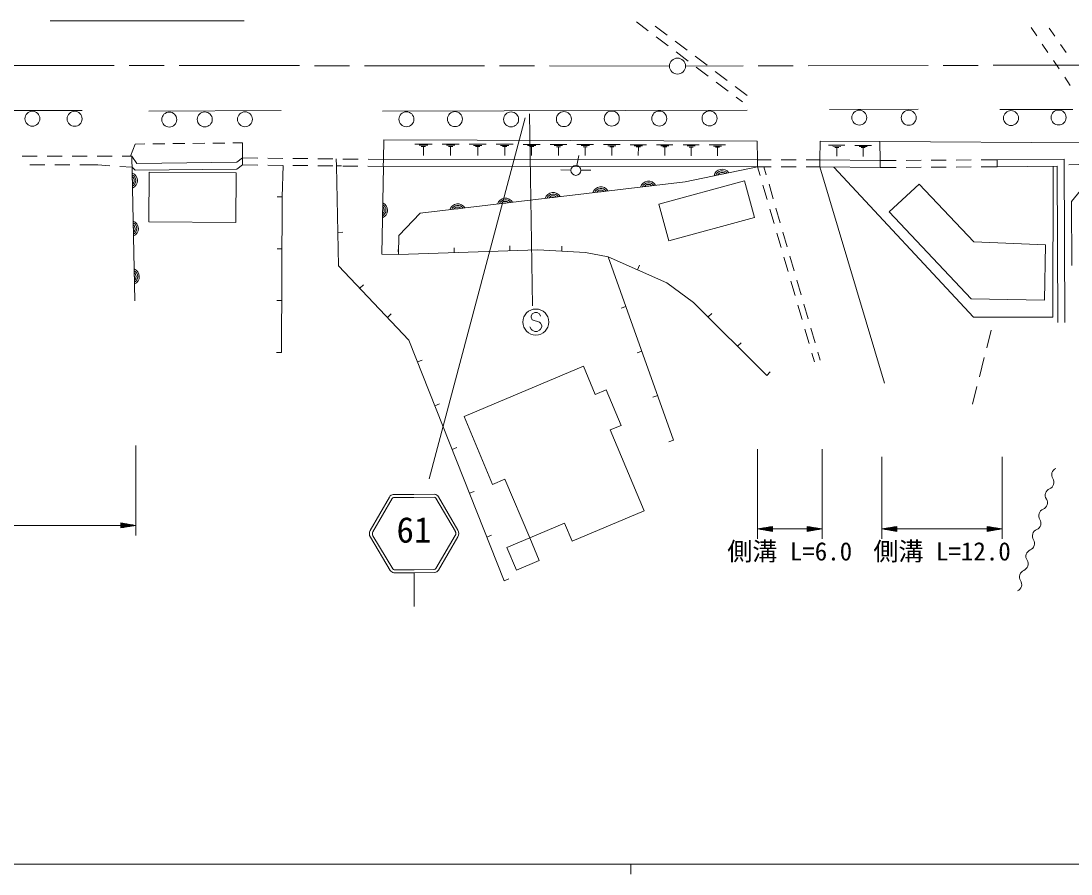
# Model space of a CAD drawing. Units: millimetres, scale not verified. Extents: x 40000 to 680000, y 20000 to 380000.
# Drawn here: x 207048 to 312010, y 204000 to 289319 of the extents above; entities that cross this region are included whole.
import ezdxf
from ezdxf.enums import TextEntityAlignment as Align

# ---------------------------------------------------------------- set-up
doc = ezdxf.new("R2010")
doc.units = ezdxf.units.MM
doc.header["$LTSCALE"] = 1000
doc.linetypes.add('CHAIN', pattern=[18.5, 12, -1.5, 3.5, -1.5])
for name, color, linetype, lineweight in [('M-BGD', 7, 'Continuous', 13), ('M-BMK', 2, 'CHAIN', 13), ('M-BMK-SRVR', 3, 'Continuous', 13), ('M-STR-HTXT', 7, 'Continuous', 13), ('M-STR-STRC', 7, 'Continuous', 13), ('M-STR-STRD', 7, 'Continuous', 13), ('M-TTL-BAND', 7, 'Continuous', 13)]:
    doc.layers.add(name, color=color, linetype=linetype, lineweight=lineweight)
doc.styles.add('ＭＳ ゴシック', font='')
doc.styles.get('ＭＳ ゴシック').set_extended_font_data('MS Gothic')

msp = doc.modelspace()

# ---------------------------------------------------------------- linework, layer by layer
at = {"layer": 'M-BGD'}
for p, q in [((268562, 289237), (269758, 288331)), ((270450, 288808), (271646, 287903)), ((308582, 287839), (308023, 288668)), ((270556, 287728), (271752, 286823)), ((309817, 288612), (310391, 287794)), ((272443, 287299), (273639, 286394)), ((309701, 286180), (309142, 287009)), ((310966, 286975), (311540, 286157)), ((272549, 286219), (273745, 285314)), ((274437, 285791), (275633, 284886)), ((274543, 284711), (275739, 283806)), ((310819, 284522), (310260, 285351)), ((276430, 284282), (277626, 283377)), ((311937, 282864), (311378, 283693)), ((276536, 283202), (277732, 282297)), ((278424, 282774), (279639, 281854)), ((278530, 281694), (279158, 281218)), ((226216, 277096), (227416, 277108)), ((228216, 277117), (229186, 277127)), ((229186, 277127), (229198, 275627)), ((218010, 275809), (218447, 277015)), ((218447, 277015), (219417, 277025)), ((220217, 277033), (221417, 277046)), ((222216, 277054), (223416, 277067)), ((224216, 277075), (225416, 277088)), ((246417, 277013), (248136, 277008)), ((246846, 276897), (247706, 276895)), ((247061, 276782), (247490, 276781)), ((247276, 276781), (247273, 275864)), ((249141, 277005), (250850, 277000)), ((249568, 276890), (250422, 276887)), ((249781, 276775), (250208, 276774)), ((249995, 276774), (249992, 275863)), ((251855, 276997), (253555, 276992)), ((252280, 276882), (253129, 276879)), ((252492, 276768), (252917, 276767)), ((252704, 276767), (252701, 275861)), ((254560, 276988), (256250, 276983)), ((254982, 276875), (255827, 276872)), ((255193, 276761), (255615, 276760)), ((255404, 276761), (255401, 275859)), ((257255, 276980), (258935, 276975)), ((257674, 276867), (258515, 276864)), ((257884, 276754), (258304, 276753)), ((258094, 276754), (258092, 275857)), ((259940, 276972), (261611, 276967)), ((260357, 276860), (261193, 276857)), ((260566, 276747), (260984, 276746)), ((260775, 276747), (260772, 275856)), ((262616, 276964), (264277, 276959)), ((263031, 276852), (263862, 276850)), ((263238, 276741), (263654, 276739)), ((263446, 276740), (263443, 275854)), ((265282, 276956), (266934, 276951)), ((265695, 276845), (266521, 276842)), ((265901, 276734), (266314, 276733)), ((266107, 276733), (266105, 275852)), ((267939, 276948), (269581, 276943)), ((268349, 276837), (269170, 276835)), ((268554, 276727), (268965, 276726)), ((268759, 276726), (268757, 275850)), ((270586, 276940), (272219, 276935)), ((270994, 276830), (271811, 276827)), ((271198, 276720), (271606, 276719)), ((271402, 276720), (271399, 275849)), ((273224, 276932), (274848, 276927)), ((273629, 276822), (274441, 276820)), ((273832, 276714), (274238, 276712)), ((274035, 276713), (274032, 275847)), ((275852, 276924), (277467, 276919)), ((276256, 276815), (277063, 276813)), ((276457, 276707), (276861, 276706)), ((276659, 276706), (276656, 275845)), ((287776, 276902), (289416, 276887)), ((288185, 276789), (289005, 276782)), ((288389, 276678), (288799, 276674)), ((288594, 276676), (288586, 275801)), ((290410, 276879), (292062, 276864)), ((290822, 276765), (291648, 276757)), ((291028, 276653), (291441, 276649)), ((291234, 276651), (291226, 275770)), ((207155, 275804), (208655, 275804)), ((209655, 275805), (211155, 275806)), ((212155, 275806), (213655, 275807)), ((214655, 275808), (216155, 275808)), ((217155, 275809), (218137, 275809)), ((218426, 261320), (218137, 275809)), ((229198, 275627), (229190, 274927)), ((229198, 275627), (230736, 275609)), ((231736, 275598), (233236, 275581)), ((234236, 275569), (235736, 275552)), ((236736, 275541), (238236, 275524)), ((238591, 274820), (238567, 275520)), ((239236, 275513), (240736, 275496)), ((241736, 275484), (243274, 275467)), ((243274, 275467), (243266, 274767)), ((243274, 275467), (280687, 275443)), ((262610, 274872), (262796, 275854)), ((280687, 275443), (280685, 274743)), ((282044, 275438), (280687, 275443)), ((284544, 275429), (283044, 275434)), ((286901, 275421), (285544, 275426)), ((286901, 275421), (286896, 274721)), ((286901, 275421), (292944, 275350)), ((292944, 275350), (292943, 274650)), ((292944, 275350), (294542, 275363)), ((295542, 275372), (297042, 275384)), ((298042, 275392), (299542, 275405)), ((300542, 275413), (302042, 275426)), ((303042, 275434), (304640, 275447)), ((304640, 275447), (304645, 274747)), ((207941, 274930), (209441, 274928)), ((210441, 274926), (211941, 274924)), ((212941, 274923), (214723, 274921)), ((214723, 274921), (215942, 274839)), ((216940, 274773), (218159, 274692)), ((229190, 274927), (230728, 274909)), ((231728, 274898), (233228, 274881)), ((233247, 274881), (233167, 271724)), ((234228, 274870), (235728, 274853)), ((236728, 274841), (238228, 274824)), ((238591, 274820), (239091, 274830)), ((239228, 274813), (240728, 274796)), ((241728, 274785), (243266, 274767)), ((243111, 265998), (243274, 274767)), ((243274, 274767), (280685, 274743)), ((262018, 274395), (261018, 274425)), ((263017, 274386), (264017, 274398)), ((282040, 274738), (280684, 274743)), ((280684, 274743), (280941, 273863)), ((281310, 274740), (281542, 273945)), ((284540, 274729), (283040, 274734)), ((286896, 274721), (285540, 274726)), ((286896, 274721), (292943, 274650)), ((286896, 274721), (293368, 253086)), ((294544, 274663), (292943, 274650)), ((297044, 274684), (295544, 274672)), ((299544, 274705), (298044, 274692)), ((302044, 274726), (300544, 274713)), ((304645, 274747), (303044, 274734)), ((312782, 274955), (311782, 274944)), ((281220, 272902), (281640, 271462)), ((281821, 272985), (282241, 271545)), ((233167, 271724), (232667, 271727)), ((233167, 271724), (233088, 256174)), ((281919, 270502), (282339, 269062)), ((282520, 270585), (282939, 269145)), ((238723, 268171), (239223, 268181)), ((282618, 268102), (283038, 266662)), ((283219, 268185), (283638, 266744)), ((250353, 266146), (250336, 266646)), ((255921, 266333), (255905, 266832)), ((261098, 266293), (261126, 266792)), ((233141, 266541), (232641, 266543)), ((243111, 265998), (244784, 265960)), ((244784, 265960), (244767, 266459)), ((265750, 265722), (267504, 260751)), ((283317, 265702), (283737, 264261)), ((283918, 265784), (284337, 264344)), ((268687, 264432), (268888, 264890)), ((240926, 262582), (241289, 262926)), ((284016, 263301), (284436, 261861)), ((284617, 263384), (285036, 261944)), ((233114, 261357), (232614, 261360)), ((267504, 260751), (267034, 260582)), ((267504, 260751), (272289, 247407)), ((284715, 260901), (285134, 259461)), ((285316, 260984), (285735, 259544)), ((243671, 259673), (244035, 260017)), ((275745, 259714), (276098, 260068)), ((285414, 258501), (285833, 257060)), ((286015, 258583), (286434, 257143)), ((304024, 258385), (303582, 256633)), ((233088, 256174), (232588, 256176)), ((233088, 256174), (232588, 256176)), ((269099, 256303), (268628, 256134)), ((278668, 256790), (279022, 257144)), ((286714, 256183), (286945, 255388)), ((246673, 255220), (247138, 255404)), ((286113, 256100), (286369, 255220)), ((303338, 255663), (302849, 253724)), ((281592, 253866), (281946, 254220)), ((302604, 252754), (302162, 251002)), ((248406, 250842), (248871, 251026)), ((270694, 251855), (270223, 251686)), ((272289, 247407), (271818, 247238)), ((272289, 247407), (271818, 247238)), ((250139, 246463), (250603, 246647)), ((251871, 242084), (252336, 242268)), ((253604, 237706), (254069, 237890)), ((255336, 233327), (255801, 233511))]:
    msp.add_line(p, q, dxfattribs=at)
for points in [[(243274, 275467), (243320, 277423), (280627, 277310), (280687, 275443)], [(286901, 275421), (286927, 277310), (292908, 277256), (292944, 275350)], [(292908, 277256), (313110, 277123), (314731, 274545), (312073, 271276), (312100, 264856)], [(218137, 275809), (218635, 275058), (228612, 275199), (229198, 275627)], [(304640, 275447), (311333, 275490), (311404, 259157)], [(229190, 274927), (228630, 274491), (218476, 274402), (218159, 274692)], [(255336, 233327), (245807, 257410), (238789, 264846), (238591, 274820)], [(280684, 274743), (273441, 273242), (246965, 270092), (244812, 267859), (244784, 265960)], [(310230, 274783), (310199, 259682), (302278, 259682), (288291, 274705)], [(304645, 274747), (310636, 274786), (310704, 259154)], [(281592, 253866), (274283, 261176), (271624, 263143), (265750, 265722), (263490, 266160), (258706, 266426), (244784, 265960)], [(269356, 240331), (262132, 237285), (261377, 239076), (257900, 237610), (255423, 243486), (254196, 242969), (251333, 249762), (263261, 254790)], [(263261, 254790), (264448, 251976), (265538, 252435), (267038, 248876), (265948, 248416), (269356, 240331)]]:
    msp.add_lwpolyline(points, dxfattribs=at)
for points in [[(219867, 274214), (228554, 274139), (228511, 269150), (219824, 269225)], [(270798, 270988), (279378, 273316), (280372, 269650), (271793, 267322)], [(309344, 261412), (302031, 261524), (293848, 270239), (296846, 272986), (302311, 267241), (309456, 266933)], [(257900, 237610), (258862, 235346), (256580, 234377), (255619, 236642)]]:
    msp.add_lwpolyline(points, close=True, dxfattribs=at)
for centre, radius in [((208184, 279548), 750), ((212411, 279533), 750), ((250425, 279504), 750), ((261318, 279504), 750), ((266106, 279563), 750), ((270850, 279563), 750), ((275876, 279578), 750), ((290847, 279651), 750), ((295784, 279637), 750), ((306011, 279607), 750), ((310770, 279666), 750), ((221871, 279459), 750), ((225418, 279474), 750), ((229438, 279489), 750), ((245577, 279489), 750), ((256041, 279474), 750), ((262517, 274380), 500)]:
    msp.add_circle(centre, radius, dxfattribs=at)
for centre, radius, start, end in [((217874, 273357), 812, 293.76278, 68.52305), ((277126, 273686), 812, 34.32481, 169.08508), ((277126, 273686), 650, 40.4406, 162.9693), ((277126, 273686), 488, 51.57329, 151.83661), ((277126, 273686), 325, 85.76258, 117.64732), ((217874, 273357), 650, 299.87857, 62.40726), ((217874, 273357), 488, 311.01126, 51.27458), ((217874, 273357), 325, 345.20055, 17.08529), ((269773, 272491), 812, 29.40479, 164.16506), ((269773, 272491), 650, 35.52058, 158.04927), ((269773, 272491), 488, 46.65326, 146.91658), ((260240, 271357), 812, 29.40479, 164.16506), ((260240, 271357), 650, 35.52058, 158.04927), ((265006, 271924), 812, 29.40479, 164.16506), ((265006, 271924), 650, 35.52058, 158.04927), ((265006, 271924), 488, 46.65326, 146.91658), ((265006, 271924), 325, 80.84255, 112.72729), ((269773, 272491), 325, 80.84255, 112.72729), ((242880, 270389), 812, 291.55815, 66.31842), ((242880, 270389), 650, 297.67394, 60.20263), ((250707, 270223), 812, 29.40479, 164.16506), ((250707, 270223), 650, 35.52058, 158.04927), ((255474, 270790), 812, 29.40479, 164.16506), ((255474, 270790), 650, 35.52058, 158.04927), ((255474, 270790), 488, 46.65326, 146.91658), ((255474, 270790), 325, 80.84255, 112.72729), ((260240, 271357), 488, 46.65326, 146.91658), ((260240, 271357), 325, 80.84255, 112.72729), ((242880, 270389), 488, 308.80663, 49.06994), ((242880, 270389), 325, 342.99592, 14.88065), ((250707, 270223), 488, 46.65326, 146.91658), ((250707, 270223), 325, 80.84255, 112.72729), ((217969, 268558), 812, 293.76278, 68.52305), ((217969, 268558), 650, 299.87857, 62.40726), ((217969, 268558), 488, 311.01126, 51.27458), ((217969, 268558), 325, 345.20055, 17.08529), ((218065, 263759), 812, 293.76278, 68.52305), ((218065, 263759), 650, 299.87857, 62.40726), ((218065, 263759), 488, 311.01126, 51.27458), ((218065, 263759), 325, 345.20055, 17.08529), ((310774, 243924), 697, 112.38164, 212.62684), ((309601, 243172), 697, 292.38164, 32.62684), ((310131, 241884), 697, 112.38164, 212.62684), ((308958, 241133), 697, 292.38164, 32.62684), ((309488, 239844), 697, 112.38164, 212.62684), ((308315, 239093), 697, 292.38164, 32.62684), ((308845, 237805), 697, 112.38164, 212.62684), ((307672, 237054), 697, 292.38164, 32.62684), ((308202, 235765), 697, 112.38164, 212.62684), ((307029, 235014), 697, 292.38164, 32.62684), ((307560, 233726), 697, 112.38164, 212.62684), ((306386, 232974), 697, 292.38164, 32.62684)]:
    msp.add_arc(centre, radius, start, end, dxfattribs=at)
at = {"layer": 'M-BMK'}
for p, q in [((271874, 284811), (173341, 284916)), ((371741, 285048), (273474, 284812))]:
    msp.add_line(p, q, dxfattribs=at)
at = {"layer": 'M-BMK-SRVR'}
msp.add_circle((272674, 284810), 800, dxfattribs=at)
at = {"layer": 'M-STR-HTXT'}
for p, q in [((218522, 246867), (218522, 237867)), ((280664, 246508), (280664, 237508)), ((287122, 246508), (287122, 237508)), ((293114, 245719), (293114, 237508)), ((305133, 245719), (305133, 237508)), ((171801, 238867), (217022, 238867)), ((218522, 238867), (217022, 239117)), ((217022, 239117), (217022, 238617)), ((217322, 239067), (217022, 239067)), ((217022, 239017), (217622, 239017)), ((217922, 238967), (217022, 238967)), ((217022, 238917), (218222, 238917)), ((218522, 238867), (217022, 238617)), ((218522, 238867), (217022, 238867)), ((217022, 238817), (218222, 238817)), ((217922, 238767), (217022, 238767)), ((217022, 238717), (217622, 238717)), ((217322, 238667), (217022, 238667)), ((280664, 238508), (282164, 238758)), ((280664, 238508), (282164, 238258)), ((280664, 238508), (282164, 238508)), ((282164, 238558), (280964, 238558)), ((282164, 238458), (280964, 238458)), ((281264, 238608), (282164, 238608)), ((281264, 238408), (282164, 238408)), ((282164, 238658), (281564, 238658)), ((282164, 238358), (281564, 238358)), ((281864, 238708), (282164, 238708)), ((281864, 238308), (282164, 238308)), ((282164, 238258), (282164, 238758)), ((282164, 238508), (285622, 238508)), ((287122, 238508), (285622, 238758)), ((285622, 238758), (285622, 238258)), ((285922, 238708), (285622, 238708)), ((285622, 238658), (286222, 238658)), ((286522, 238608), (285622, 238608)), ((285622, 238558), (286822, 238558)), ((287122, 238508), (285622, 238258)), ((287122, 238508), (285622, 238508)), ((285622, 238458), (286822, 238458)), ((286522, 238408), (285622, 238408)), ((285622, 238358), (286222, 238358)), ((285922, 238308), (285622, 238308)), ((293114, 238508), (294614, 238758)), ((293114, 238508), (294614, 238258)), ((293114, 238508), (294614, 238508)), ((294614, 238558), (293414, 238558)), ((294614, 238458), (293414, 238458)), ((293714, 238608), (294614, 238608)), ((293714, 238408), (294614, 238408)), ((294614, 238658), (294014, 238658)), ((294614, 238358), (294014, 238358)), ((294314, 238708), (294614, 238708)), ((294314, 238308), (294614, 238308)), ((294614, 238258), (294614, 238758)), ((294614, 238508), (303633, 238508)), ((305133, 238508), (303633, 238758)), ((303633, 238758), (303633, 238258)), ((303933, 238708), (303633, 238708)), ((303633, 238658), (304233, 238658)), ((304533, 238608), (303633, 238608)), ((303633, 238558), (304833, 238558)), ((305133, 238508), (303633, 238258)), ((305133, 238508), (303633, 238508)), ((303633, 238458), (304833, 238458)), ((304533, 238408), (303633, 238408)), ((303633, 238358), (304233, 238358)), ((303933, 238308), (303633, 238308))]:
    msp.add_line(p, q, dxfattribs=at)
at = {"layer": 'M-STR-STRC'}
for p, q in [((257456, 279639), (247862, 243524)), ((257888, 280019), (258188, 260831)), ((258161, 260036), (258043, 259800)), ((258043, 259800), (258043, 259682)), ((258043, 259682), (258161, 259445)), ((258397, 260155), (258161, 260036)), ((258161, 259445), (258870, 259209)), ((258634, 260155), (258397, 260155)), ((258870, 260036), (258634, 260155)), ((258988, 259800), (258870, 260036)), ((258043, 258500), (257925, 258736)), ((258161, 258382), (258043, 258500)), ((258397, 258264), (258161, 258382)), ((258634, 258264), (258397, 258264)), ((258870, 258382), (258634, 258264)), ((258870, 259209), (258988, 259091)), ((258988, 258500), (258870, 258382)), ((258988, 259091), (259106, 258855)), ((259106, 258736), (258988, 258500)), ((259106, 258855), (259106, 258736)), ((243891, 241708), (241960, 238366)), ((244151, 241558), (242220, 238216)), ((248509, 241576), (250467, 238250)), ((248767, 241728), (250726, 238402)), ((241969, 237678), (243949, 234371)), ((242227, 237832), (244206, 234525)), ((250464, 237866), (248511, 234543)), ((250722, 237714), (248770, 234391)), ((246362, 234136), (246362, 230750))]:
    msp.add_line(p, q, dxfattribs=at)
for points in [[(248392, 241978), (246328, 241961), (244264, 241961)], [(248359, 241678), (246331, 241661), (244300, 241661)], [(248395, 234152), (246362, 234136), (244326, 234136)], [(248355, 234452), (246359, 234436), (244364, 234436)]]:
    msp.add_lwpolyline(points, dxfattribs=at)
msp.add_circle((258515, 259209), 1300, dxfattribs=at)
for centre, radius, start, end in [((244281, 241535), 427, 92.29572, 156.02366), ((244321, 241471), 191, 96.53703, 152.95737), ((248339, 241488), 191, 27.51575, 83.93609), ((248379, 241552), 427, 24.44946, 88.1774), ((242587, 238030), 711, 151.80974, 209.66878), ((250102, 238061), 711, 330.80435, 28.66338), ((242587, 238030), 412, 151.80974, 209.66878), ((250102, 238061), 412, 330.80435, 28.66338), ((244439, 234737), 612, 216.76349, 259.34701), ((244375, 234639), 203, 214.0004, 273.155), ((248342, 234655), 203, 267.31812, 326.47272), ((248277, 234753), 612, 281.12611, 323.70964)]:
    msp.add_arc(centre, radius, start, end, dxfattribs=at)
at = {"layer": 'M-STR-STRD'}
for p, q in [((209974, 289319), (229350, 289319)), ((183754, 280408), (213151, 280358)), ((219820, 280286), (233071, 280367)), ((243180, 280301), (279638, 280406)), ((287885, 280456), (296730, 280489)), ((304911, 280456), (312194, 280472))]:
    msp.add_line(p, q, dxfattribs=at)
at = {"layer": 'M-TTL-BAND'}
for p, q in [((40000, 205000), (579000, 205000)), ((268000, 205000), (268000, 204000))]:
    msp.add_line(p, q, dxfattribs=at)

# ---------------------------------------------------------------- texts
at = {"layer": 'M-STR-HTXT', "style": 'ＭＳ ゴシック'}
for s, p in [('側溝 L=6.0', (283893, 234808)), ('側溝 L=12.0', (299124, 234808))]:
    msp.add_text(s, height=1833, dxfattribs=at).set_placement(p, align=Align.BOTTOM_CENTER)
at = {"layer": 'M-STR-STRC', "style": 'ＭＳ ゴシック'}
msp.add_text('61', height=2566, dxfattribs=at).set_placement((244585, 236369), align=Align.BOTTOM_LEFT)

doc.saveas('drawing.dxf')
